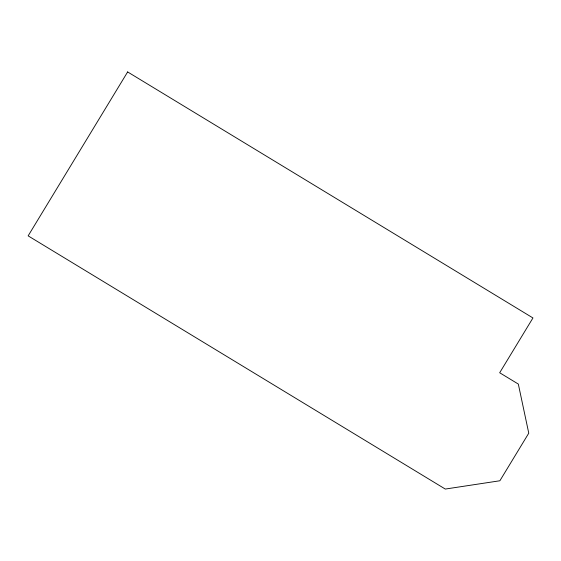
<?xml version="1.0" encoding="UTF-8"?>
<svg xmlns="http://www.w3.org/2000/svg" width="561" height="561" viewBox="0 0 561 561"><rect width="100%" height="100%" fill="white"/><g stroke="black" fill="none" stroke-linecap="round" stroke-linejoin="round"><path stroke-width="0.84" d="M127.642 71.941L28.148 235.858L445.287 489.059L499.879 480.763L528.764 433.183L518.329 384.075L499.683 372.756L532.95 317.954L127.642 71.941"/></g></svg>
